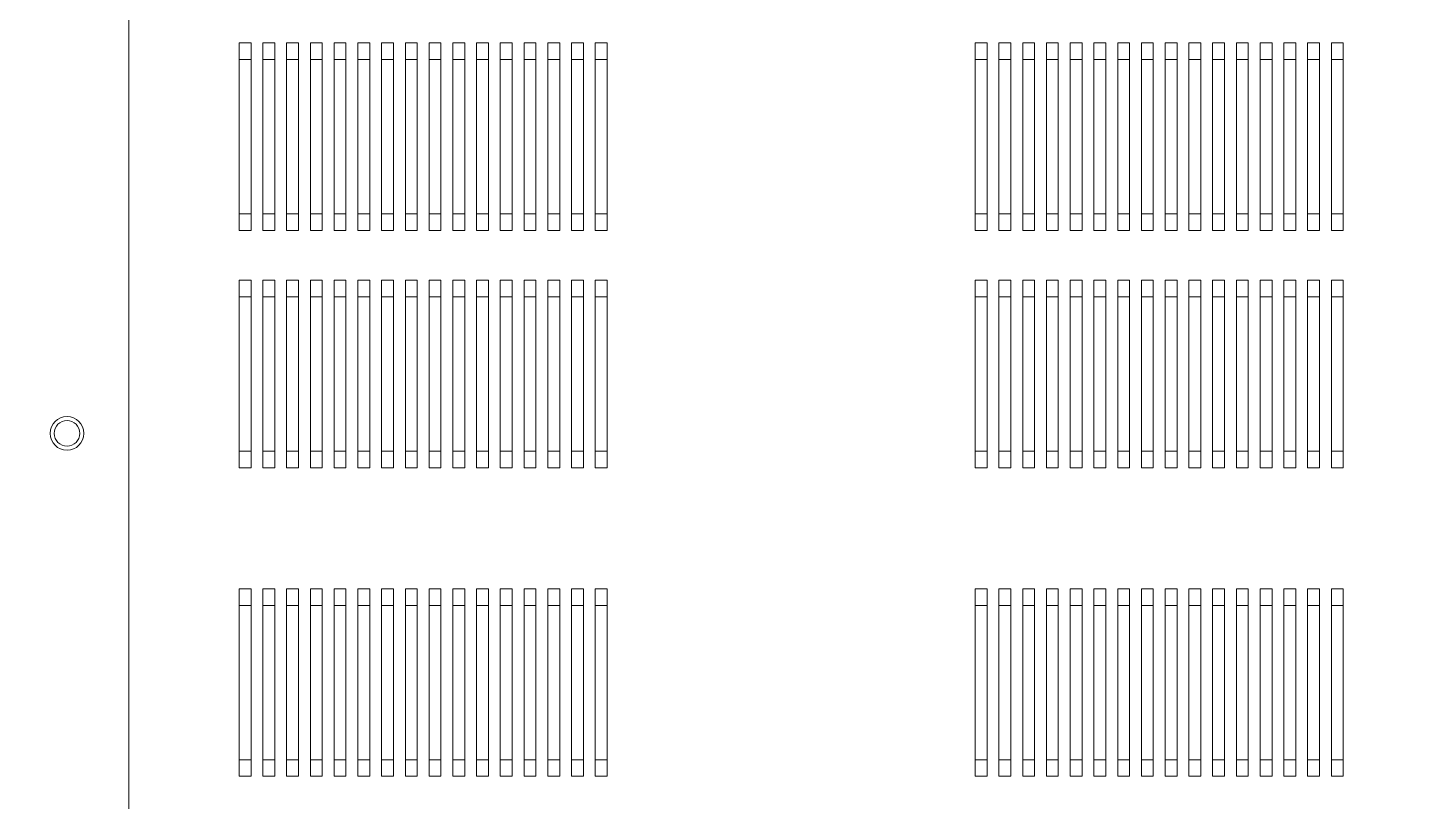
# Model space of a CAD drawing. Extents: x 758840 to 1108724, y -102573 to 143521.
# Drawn here: x 803725.7 to 804017.5, y 71526 to 71689 of the extents above; entities that cross this region are included whole.
import ezdxf
from ezdxf.xclip import XClip

# ---------------------------------------------------------------- set-up
doc = ezdxf.new("R2010")
doc.units = 0
doc.header["$LTSCALE"] = 1000
doc.header["$MEASUREMENT"] = 0
doc.layers.add('02电气-设备', color=255, linetype='Continuous')
doc.layers.add('钢盖板', color=6, linetype='Continuous')

# ---------------------------------------------------------------- blocks, each defined once
blk = doc.blocks.new('低压总进线柜')
at = {"linetype": 'Continuous', "lineweight": 15}
for p, q in [((584, 430.5), (584, 65)), ((328.25, 307.74), (328.25, 311.24)), ((330.75, 311.24), (328.25, 311.24)), ((330.75, 307.74), (330.75, 311.24)), ((333.25, 307.74), (333.25, 311.24)), ((335.75, 311.24), (333.25, 311.24)), ((335.75, 307.74), (335.75, 311.24)), ((338.25, 307.74), (338.25, 311.24)), ((340.75, 311.24), (338.25, 311.24)), ((340.75, 307.74), (340.75, 311.24)), ((343.25, 307.74), (343.25, 311.24)), ((345.75, 311.24), (343.25, 311.24)), ((345.75, 307.74), (345.75, 311.24)), ((348.25, 307.74), (348.25, 311.24)), ((350.75, 311.24), (348.25, 311.24)), ((350.75, 307.74), (350.75, 311.24)), ((353.25, 307.74), (353.25, 311.24)), ((355.75, 311.24), (353.25, 311.24)), ((355.75, 307.74), (355.75, 311.24)), ((358.25, 307.74), (358.25, 311.24)), ((360.75, 311.24), (358.25, 311.24)), ((360.75, 307.74), (360.75, 311.24)), ((363.25, 307.74), (363.25, 311.24)), ((365.75, 311.24), (363.25, 311.24)), ((365.75, 307.74), (365.75, 311.24)), ((370.75, 311.24), (368.25, 311.24)), ((368.25, 307.74), (368.25, 311.24)), ((370.75, 307.74), (370.75, 311.24)), ((375.75, 311.24), (373.25, 311.24)), ((373.25, 307.74), (373.25, 311.24)), ((375.75, 307.74), (375.75, 311.24)), ((380.75, 311.24), (378.25, 311.24)), ((378.25, 307.74), (378.25, 311.24)), ((380.75, 307.74), (380.75, 311.24)), ((385.75, 311.24), (383.25, 311.24)), ((383.25, 307.74), (383.25, 311.24)), ((385.75, 307.74), (385.75, 311.24)), ((390.75, 311.24), (388.25, 311.24)), ((388.25, 307.74), (388.25, 311.24)), ((390.75, 307.74), (390.75, 311.24)), ((395.75, 311.24), (393.25, 311.24)), ((393.25, 307.74), (393.25, 311.24)), ((395.75, 307.74), (395.75, 311.24)), ((400.75, 311.24), (398.25, 311.24)), ((398.25, 307.74), (398.25, 311.24)), ((400.75, 307.74), (400.75, 311.24)), ((405.75, 311.24), (403.25, 311.24)), ((403.25, 307.74), (403.25, 311.24)), ((405.75, 307.74), (405.75, 311.24)), ((485.75, 311.24), (483.25, 311.24)), ((483.25, 307.74), (483.25, 311.24)), ((485.75, 307.74), (485.75, 311.24)), ((490.75, 311.24), (488.25, 311.24)), ((488.25, 307.74), (488.25, 311.24)), ((490.75, 307.74), (490.75, 311.24)), ((495.75, 311.24), (493.25, 311.24)), ((493.25, 307.74), (493.25, 311.24)), ((495.75, 307.74), (495.75, 311.24)), ((500.75, 311.24), (498.25, 311.24)), ((498.25, 307.74), (498.25, 311.24)), ((500.75, 307.74), (500.75, 311.24)), ((505.75, 311.24), (503.25, 311.24)), ((503.25, 307.74), (503.25, 311.24)), ((505.75, 307.74), (505.75, 311.24)), ((510.75, 311.24), (508.25, 311.24)), ((508.25, 307.74), (508.25, 311.24)), ((510.75, 307.74), (510.75, 311.24)), ((515.75, 311.24), (513.25, 311.24)), ((513.25, 307.74), (513.25, 311.24)), ((515.75, 307.74), (515.75, 311.24)), ((520.75, 311.24), (518.25, 311.24)), ((518.25, 307.74), (518.25, 311.24)), ((520.75, 307.74), (520.75, 311.24)), ((525.75, 311.24), (523.25, 311.24)), ((523.25, 307.74), (523.25, 311.24)), ((525.75, 307.74), (525.75, 311.24)), ((530.75, 311.24), (528.25, 311.24)), ((528.25, 307.74), (528.25, 311.24)), ((530.75, 307.74), (530.75, 311.24)), ((535.75, 311.24), (533.25, 311.24)), ((533.25, 307.74), (533.25, 311.24)), ((535.75, 307.74), (535.75, 311.24)), ((540.75, 311.24), (538.25, 311.24)), ((538.25, 307.74), (538.25, 311.24)), ((540.75, 307.74), (540.75, 311.24)), ((545.75, 311.24), (543.25, 311.24)), ((543.25, 307.74), (543.25, 311.24)), ((545.75, 307.74), (545.75, 311.24)), ((550.75, 311.24), (548.25, 311.24)), ((548.25, 307.74), (548.25, 311.24)), ((550.75, 307.74), (550.75, 311.24)), ((555.75, 311.24), (553.25, 311.24)), ((553.25, 307.74), (553.25, 311.24)), ((555.75, 307.74), (555.75, 311.24)), ((560.75, 311.24), (558.25, 311.24)), ((558.25, 307.74), (558.25, 311.24)), ((560.75, 307.74), (560.75, 311.24)), ((330.75, 307.74), (328.25, 307.74)), ((328.25, 275.26), (328.25, 307.74)), ((330.75, 275.26), (330.75, 307.74)), ((335.75, 307.74), (333.25, 307.74)), ((333.25, 275.26), (333.25, 307.74)), ((335.75, 275.26), (335.75, 307.74)), ((340.75, 307.74), (338.25, 307.74)), ((338.25, 275.26), (338.25, 307.74)), ((340.75, 275.26), (340.75, 307.74)), ((345.75, 307.74), (343.25, 307.74)), ((343.25, 275.26), (343.25, 307.74)), ((345.75, 275.26), (345.75, 307.74)), ((350.75, 307.74), (348.25, 307.74)), ((348.25, 275.26), (348.25, 307.74)), ((350.75, 275.26), (350.75, 307.74)), ((355.75, 307.74), (353.25, 307.74)), ((353.25, 275.26), (353.25, 307.74)), ((355.75, 275.26), (355.75, 307.74)), ((360.75, 307.74), (358.25, 307.74)), ((358.25, 275.26), (358.25, 307.74)), ((360.75, 275.26), (360.75, 307.74)), ((365.75, 307.74), (363.25, 307.74)), ((363.25, 275.26), (363.25, 307.74)), ((365.75, 275.26), (365.75, 307.74)), ((370.75, 307.74), (368.25, 307.74)), ((368.25, 275.26), (368.25, 307.74)), ((370.75, 275.26), (370.75, 307.74)), ((375.75, 307.74), (373.25, 307.74)), ((373.25, 275.26), (373.25, 307.74)), ((375.75, 275.26), (375.75, 307.74)), ((380.75, 307.74), (378.25, 307.74)), ((378.25, 275.26), (378.25, 307.74)), ((380.75, 275.26), (380.75, 307.74)), ((385.75, 307.74), (383.25, 307.74)), ((383.25, 275.26), (383.25, 307.74)), ((385.75, 275.26), (385.75, 307.74)), ((390.75, 307.74), (388.25, 307.74)), ((388.25, 275.26), (388.25, 307.74)), ((390.75, 275.26), (390.75, 307.74)), ((395.75, 307.74), (393.25, 307.74)), ((393.25, 275.26), (393.25, 307.74)), ((395.75, 275.26), (395.75, 307.74)), ((400.75, 307.74), (398.25, 307.74)), ((398.25, 275.26), (398.25, 307.74)), ((400.75, 275.26), (400.75, 307.74)), ((405.75, 307.74), (403.25, 307.74)), ((403.25, 275.26), (403.25, 307.74)), ((405.75, 275.26), (405.75, 307.74)), ((485.75, 307.74), (483.25, 307.74)), ((483.25, 275.26), (483.25, 307.74)), ((485.75, 275.26), (485.75, 307.74)), ((490.75, 307.74), (488.25, 307.74)), ((488.25, 275.26), (488.25, 307.74)), ((490.75, 275.26), (490.75, 307.74)), ((495.75, 307.74), (493.25, 307.74)), ((493.25, 275.26), (493.25, 307.74)), ((495.75, 275.26), (495.75, 307.74)), ((500.75, 307.74), (498.25, 307.74)), ((498.25, 275.26), (498.25, 307.74)), ((500.75, 275.26), (500.75, 307.74)), ((505.75, 307.74), (503.25, 307.74)), ((503.25, 275.26), (503.25, 307.74)), ((505.75, 275.26), (505.75, 307.74)), ((510.75, 307.74), (508.25, 307.74)), ((508.25, 275.26), (508.25, 307.74)), ((510.75, 275.26), (510.75, 307.74)), ((515.75, 307.74), (513.25, 307.74)), ((513.25, 275.26), (513.25, 307.74)), ((515.75, 275.26), (515.75, 307.74)), ((520.75, 307.74), (518.25, 307.74)), ((518.25, 275.26), (518.25, 307.74)), ((520.75, 275.26), (520.75, 307.74)), ((525.75, 307.74), (523.25, 307.74)), ((523.25, 275.26), (523.25, 307.74)), ((525.75, 275.26), (525.75, 307.74)), ((530.75, 307.74), (528.25, 307.74)), ((528.25, 275.26), (528.25, 307.74)), ((530.75, 275.26), (530.75, 307.74)), ((535.75, 307.74), (533.25, 307.74)), ((533.25, 275.26), (533.25, 307.74)), ((535.75, 275.26), (535.75, 307.74)), ((540.75, 307.74), (538.25, 307.74)), ((538.25, 275.26), (538.25, 307.74)), ((540.75, 275.26), (540.75, 307.74)), ((545.75, 307.74), (543.25, 307.74)), ((543.25, 275.26), (543.25, 307.74)), ((545.75, 275.26), (545.75, 307.74)), ((550.75, 307.74), (548.25, 307.74)), ((548.25, 275.26), (548.25, 307.74)), ((550.75, 275.26), (550.75, 307.74)), ((555.75, 307.74), (553.25, 307.74)), ((553.25, 275.26), (553.25, 307.74)), ((555.75, 275.26), (555.75, 307.74)), ((560.75, 307.74), (558.25, 307.74)), ((558.25, 275.26), (558.25, 307.74)), ((560.75, 275.26), (560.75, 307.74)), ((330.75, 275.26), (328.25, 275.26)), ((328.25, 271.76), (328.25, 275.26)), ((330.75, 271.76), (330.75, 275.26)), ((335.75, 275.26), (333.25, 275.26)), ((333.25, 271.76), (333.25, 275.26)), ((335.75, 271.76), (335.75, 275.26)), ((340.75, 275.26), (338.25, 275.26)), ((338.25, 271.76), (338.25, 275.26)), ((340.75, 271.76), (340.75, 275.26)), ((345.75, 275.26), (343.25, 275.26)), ((343.25, 271.76), (343.25, 275.26)), ((345.75, 271.76), (345.75, 275.26)), ((350.75, 275.26), (348.25, 275.26)), ((348.25, 271.76), (348.25, 275.26)), ((350.75, 271.76), (350.75, 275.26)), ((355.75, 275.26), (353.25, 275.26)), ((353.25, 271.76), (353.25, 275.26)), ((355.75, 271.76), (355.75, 275.26)), ((360.75, 275.26), (358.25, 275.26)), ((358.25, 271.76), (358.25, 275.26)), ((360.75, 271.76), (360.75, 275.26)), ((365.75, 275.26), (363.25, 275.26)), ((363.25, 271.76), (363.25, 275.26)), ((365.75, 271.76), (365.75, 275.26)), ((370.75, 275.26), (368.25, 275.26)), ((368.25, 271.76), (368.25, 275.26)), ((370.75, 271.76), (370.75, 275.26)), ((375.75, 275.26), (373.25, 275.26)), ((373.25, 271.76), (373.25, 275.26)), ((375.75, 271.76), (375.75, 275.26)), ((380.75, 275.26), (378.25, 275.26)), ((378.25, 271.76), (378.25, 275.26)), ((380.75, 271.76), (380.75, 275.26)), ((385.75, 275.26), (383.25, 275.26)), ((383.25, 271.76), (383.25, 275.26)), ((385.75, 271.76), (385.75, 275.26)), ((390.75, 275.26), (388.25, 275.26)), ((388.25, 271.76), (388.25, 275.26)), ((390.75, 271.76), (390.75, 275.26)), ((395.75, 275.26), (393.25, 275.26)), ((393.25, 271.76), (393.25, 275.26)), ((395.75, 271.76), (395.75, 275.26)), ((400.75, 275.26), (398.25, 275.26)), ((398.25, 271.76), (398.25, 275.26)), ((400.75, 271.76), (400.75, 275.26)), ((405.75, 275.26), (403.25, 275.26)), ((403.25, 271.76), (403.25, 275.26)), ((405.75, 271.76), (405.75, 275.26)), ((485.75, 275.26), (483.25, 275.26)), ((483.25, 271.76), (483.25, 275.26)), ((485.75, 271.76), (485.75, 275.26)), ((490.75, 275.26), (488.25, 275.26)), ((488.25, 271.76), (488.25, 275.26)), ((490.75, 271.76), (490.75, 275.26)), ((495.75, 275.26), (493.25, 275.26)), ((493.25, 271.76), (493.25, 275.26)), ((495.75, 271.76), (495.75, 275.26)), ((500.75, 275.26), (498.25, 275.26)), ((498.25, 271.76), (498.25, 275.26)), ((500.75, 271.76), (500.75, 275.26)), ((505.75, 275.26), (503.25, 275.26)), ((503.25, 271.76), (503.25, 275.26)), ((505.75, 271.76), (505.75, 275.26)), ((510.75, 275.26), (508.25, 275.26)), ((508.25, 271.76), (508.25, 275.26)), ((510.75, 271.76), (510.75, 275.26)), ((515.75, 275.26), (513.25, 275.26)), ((513.25, 271.76), (513.25, 275.26)), ((515.75, 271.76), (515.75, 275.26)), ((520.75, 275.26), (518.25, 275.26)), ((518.25, 271.76), (518.25, 275.26)), ((520.75, 271.76), (520.75, 275.26)), ((525.75, 275.26), (523.25, 275.26)), ((523.25, 271.76), (523.25, 275.26)), ((525.75, 271.76), (525.75, 275.26)), ((530.75, 275.26), (528.25, 275.26)), ((528.25, 271.76), (528.25, 275.26)), ((530.75, 271.76), (530.75, 275.26)), ((535.75, 275.26), (533.25, 275.26)), ((533.25, 271.76), (533.25, 275.26)), ((535.75, 271.76), (535.75, 275.26)), ((540.75, 275.26), (538.25, 275.26)), ((538.25, 271.76), (538.25, 275.26)), ((540.75, 271.76), (540.75, 275.26)), ((545.75, 275.26), (543.25, 275.26)), ((543.25, 271.76), (543.25, 275.26)), ((545.75, 271.76), (545.75, 275.26)), ((550.75, 275.26), (548.25, 275.26)), ((548.25, 271.76), (548.25, 275.26)), ((550.75, 271.76), (550.75, 275.26)), ((555.75, 275.26), (553.25, 275.26)), ((553.25, 271.76), (553.25, 275.26)), ((555.75, 271.76), (555.75, 275.26)), ((560.75, 275.26), (558.25, 275.26)), ((558.25, 271.76), (558.25, 275.26)), ((560.75, 271.76), (560.75, 275.26)), ((328.25, 271.76), (330.75, 271.76)), ((333.25, 271.76), (335.75, 271.76)), ((338.25, 271.76), (340.75, 271.76)), ((343.25, 271.76), (345.75, 271.76)), ((348.25, 271.76), (350.75, 271.76)), ((353.25, 271.76), (355.75, 271.76)), ((358.25, 271.76), (360.75, 271.76)), ((363.25, 271.76), (365.75, 271.76)), ((368.25, 271.76), (370.75, 271.76)), ((373.25, 271.76), (375.75, 271.76)), ((378.25, 271.76), (380.75, 271.76)), ((383.25, 271.76), (385.75, 271.76)), ((388.25, 271.76), (390.75, 271.76)), ((393.25, 271.76), (395.75, 271.76)), ((398.25, 271.76), (400.75, 271.76)), ((403.25, 271.76), (405.75, 271.76)), ((483.25, 271.76), (485.75, 271.76)), ((488.25, 271.76), (490.75, 271.76)), ((493.25, 271.76), (495.75, 271.76)), ((498.25, 271.76), (500.75, 271.76)), ((503.25, 271.76), (505.75, 271.76)), ((508.25, 271.76), (510.75, 271.76)), ((513.25, 271.76), (515.75, 271.76)), ((518.25, 271.76), (520.75, 271.76)), ((523.25, 271.76), (525.75, 271.76)), ((528.25, 271.76), (530.75, 271.76)), ((533.25, 271.76), (535.75, 271.76)), ((538.25, 271.76), (540.75, 271.76)), ((543.25, 271.76), (545.75, 271.76)), ((548.25, 271.76), (550.75, 271.76)), ((553.25, 271.76), (555.75, 271.76)), ((558.25, 271.76), (560.75, 271.76)), ((330.75, 246.24), (328.25, 246.24)), ((328.25, 242.74), (328.25, 246.24)), ((330.75, 242.74), (330.75, 246.24)), ((335.75, 246.24), (333.25, 246.24)), ((333.25, 242.74), (333.25, 246.24)), ((335.75, 242.74), (335.75, 246.24)), ((340.75, 246.24), (338.25, 246.24)), ((338.25, 242.74), (338.25, 246.24)), ((340.75, 242.74), (340.75, 246.24)), ((345.75, 246.24), (343.25, 246.24)), ((343.25, 242.74), (343.25, 246.24)), ((345.75, 242.74), (345.75, 246.24)), ((350.75, 246.24), (348.25, 246.24)), ((348.25, 242.74), (348.25, 246.24)), ((350.75, 242.74), (350.75, 246.24)), ((355.75, 246.24), (353.25, 246.24)), ((353.25, 242.74), (353.25, 246.24)), ((355.75, 242.74), (355.75, 246.24)), ((360.75, 246.24), (358.25, 246.24)), ((358.25, 242.74), (358.25, 246.24)), ((360.75, 242.74), (360.75, 246.24)), ((365.75, 246.24), (363.25, 246.24)), ((363.25, 242.74), (363.25, 246.24)), ((365.75, 242.74), (365.75, 246.24)), ((370.75, 246.24), (368.25, 246.24)), ((368.25, 242.74), (368.25, 246.24)), ((370.75, 242.74), (370.75, 246.24)), ((375.75, 246.24), (373.25, 246.24)), ((373.25, 242.74), (373.25, 246.24)), ((375.75, 242.74), (375.75, 246.24)), ((380.75, 246.24), (378.25, 246.24)), ((378.25, 242.74), (378.25, 246.24)), ((380.75, 242.74), (380.75, 246.24)), ((385.75, 246.24), (383.25, 246.24)), ((383.25, 242.74), (383.25, 246.24)), ((385.75, 242.74), (385.75, 246.24)), ((390.75, 246.24), (388.25, 246.24)), ((388.25, 242.74), (388.25, 246.24)), ((390.75, 242.74), (390.75, 246.24)), ((395.75, 246.24), (393.25, 246.24)), ((393.25, 242.74), (393.25, 246.24)), ((395.75, 242.74), (395.75, 246.24)), ((400.75, 246.24), (398.25, 246.24)), ((398.25, 242.74), (398.25, 246.24)), ((400.75, 242.74), (400.75, 246.24)), ((405.75, 246.24), (403.25, 246.24)), ((403.25, 242.74), (403.25, 246.24)), ((405.75, 242.74), (405.75, 246.24)), ((485.75, 246.24), (483.25, 246.24)), ((483.25, 242.74), (483.25, 246.24)), ((485.75, 242.74), (485.75, 246.24)), ((490.75, 246.24), (488.25, 246.24)), ((488.25, 242.74), (488.25, 246.24)), ((490.75, 242.74), (490.75, 246.24)), ((495.75, 246.24), (493.25, 246.24)), ((493.25, 242.74), (493.25, 246.24)), ((495.75, 242.74), (495.75, 246.24)), ((500.75, 246.24), (498.25, 246.24)), ((498.25, 242.74), (498.25, 246.24)), ((500.75, 242.74), (500.75, 246.24)), ((505.75, 246.24), (503.25, 246.24)), ((503.25, 242.74), (503.25, 246.24)), ((505.75, 242.74), (505.75, 246.24)), ((510.75, 246.24), (508.25, 246.24)), ((508.25, 242.74), (508.25, 246.24)), ((510.75, 242.74), (510.75, 246.24)), ((515.75, 246.24), (513.25, 246.24)), ((513.25, 242.74), (513.25, 246.24)), ((515.75, 242.74), (515.75, 246.24)), ((520.75, 246.24), (518.25, 246.24)), ((518.25, 242.74), (518.25, 246.24)), ((520.75, 242.74), (520.75, 246.24)), ((525.75, 246.24), (523.25, 246.24)), ((523.25, 242.74), (523.25, 246.24)), ((525.75, 242.74), (525.75, 246.24)), ((528.25, 242.74), (528.25, 246.24)), ((530.75, 246.24), (528.25, 246.24)), ((530.75, 242.74), (530.75, 246.24)), ((533.25, 242.74), (533.25, 246.24)), ((535.75, 246.24), (533.25, 246.24)), ((535.75, 242.74), (535.75, 246.24)), ((538.25, 242.74), (538.25, 246.24)), ((540.75, 246.24), (538.25, 246.24)), ((540.75, 242.74), (540.75, 246.24)), ((543.25, 242.74), (543.25, 246.24)), ((545.75, 246.24), (543.25, 246.24)), ((545.75, 242.74), (545.75, 246.24)), ((548.25, 242.74), (548.25, 246.24)), ((550.75, 246.24), (548.25, 246.24)), ((550.75, 242.74), (550.75, 246.24)), ((553.25, 242.74), (553.25, 246.24)), ((555.75, 246.24), (553.25, 246.24)), ((555.75, 242.74), (555.75, 246.24)), ((558.25, 242.74), (558.25, 246.24)), ((560.75, 246.24), (558.25, 246.24)), ((560.75, 242.74), (560.75, 246.24)), ((330.75, 242.74), (328.25, 242.74)), ((328.25, 210.26), (328.25, 242.74)), ((330.75, 210.26), (330.75, 242.74)), ((335.75, 242.74), (333.25, 242.74)), ((333.25, 210.26), (333.25, 242.74)), ((335.75, 210.26), (335.75, 242.74)), ((340.75, 242.74), (338.25, 242.74)), ((338.25, 210.26), (338.25, 242.74)), ((340.75, 210.26), (340.75, 242.74)), ((345.75, 242.74), (343.25, 242.74)), ((343.25, 210.26), (343.25, 242.74)), ((345.75, 210.26), (345.75, 242.74)), ((350.75, 242.74), (348.25, 242.74)), ((348.25, 210.26), (348.25, 242.74)), ((350.75, 210.26), (350.75, 242.74)), ((355.75, 242.74), (353.25, 242.74)), ((353.25, 210.26), (353.25, 242.74)), ((355.75, 210.26), (355.75, 242.74)), ((360.75, 242.74), (358.25, 242.74)), ((358.25, 210.26), (358.25, 242.74)), ((360.75, 210.26), (360.75, 242.74)), ((365.75, 242.74), (363.25, 242.74)), ((363.25, 210.26), (363.25, 242.74)), ((365.75, 210.26), (365.75, 242.74)), ((370.75, 242.74), (368.25, 242.74)), ((368.25, 210.26), (368.25, 242.74)), ((370.75, 210.26), (370.75, 242.74)), ((375.75, 242.74), (373.25, 242.74)), ((373.25, 210.26), (373.25, 242.74)), ((375.75, 210.26), (375.75, 242.74)), ((380.75, 242.74), (378.25, 242.74)), ((378.25, 210.26), (378.25, 242.74)), ((380.75, 210.26), (380.75, 242.74)), ((385.75, 242.74), (383.25, 242.74)), ((383.25, 210.26), (383.25, 242.74)), ((385.75, 210.26), (385.75, 242.74)), ((390.75, 242.74), (388.25, 242.74)), ((388.25, 210.26), (388.25, 242.74)), ((390.75, 210.26), (390.75, 242.74)), ((395.75, 242.74), (393.25, 242.74)), ((393.25, 210.26), (393.25, 242.74)), ((395.75, 210.26), (395.75, 242.74)), ((400.75, 242.74), (398.25, 242.74)), ((398.25, 210.26), (398.25, 242.74)), ((400.75, 210.26), (400.75, 242.74)), ((405.75, 242.74), (403.25, 242.74)), ((403.25, 210.26), (403.25, 242.74)), ((405.75, 210.26), (405.75, 242.74)), ((485.75, 242.74), (483.25, 242.74)), ((483.25, 210.26), (483.25, 242.74)), ((485.75, 210.26), (485.75, 242.74)), ((490.75, 242.74), (488.25, 242.74)), ((488.25, 210.26), (488.25, 242.74)), ((490.75, 210.26), (490.75, 242.74)), ((495.75, 242.74), (493.25, 242.74)), ((493.25, 210.26), (493.25, 242.74)), ((495.75, 210.26), (495.75, 242.74)), ((500.75, 242.74), (498.25, 242.74)), ((498.25, 210.26), (498.25, 242.74)), ((500.75, 210.26), (500.75, 242.74)), ((505.75, 242.74), (503.25, 242.74)), ((503.25, 210.26), (503.25, 242.74)), ((505.75, 210.26), (505.75, 242.74)), ((510.75, 242.74), (508.25, 242.74)), ((508.25, 210.26), (508.25, 242.74)), ((510.75, 210.26), (510.75, 242.74)), ((515.75, 242.74), (513.25, 242.74)), ((513.25, 210.26), (513.25, 242.74)), ((515.75, 210.26), (515.75, 242.74)), ((520.75, 242.74), (518.25, 242.74)), ((518.25, 210.26), (518.25, 242.74)), ((520.75, 210.26), (520.75, 242.74)), ((525.75, 242.74), (523.25, 242.74)), ((523.25, 210.26), (523.25, 242.74)), ((525.75, 210.26), (525.75, 242.74)), ((530.75, 242.74), (528.25, 242.74)), ((528.25, 210.26), (528.25, 242.74)), ((530.75, 210.26), (530.75, 242.74)), ((535.75, 242.74), (533.25, 242.74)), ((533.25, 210.26), (533.25, 242.74)), ((535.75, 210.26), (535.75, 242.74)), ((540.75, 242.74), (538.25, 242.74)), ((538.25, 210.26), (538.25, 242.74)), ((540.75, 210.26), (540.75, 242.74)), ((545.75, 242.74), (543.25, 242.74)), ((543.25, 210.26), (543.25, 242.74)), ((545.75, 210.26), (545.75, 242.74)), ((550.75, 242.74), (548.25, 242.74)), ((548.25, 210.26), (548.25, 242.74)), ((550.75, 210.26), (550.75, 242.74)), ((555.75, 242.74), (553.25, 242.74)), ((553.25, 210.26), (553.25, 242.74)), ((555.75, 210.26), (555.75, 242.74)), ((560.75, 242.74), (558.25, 242.74)), ((558.25, 210.26), (558.25, 242.74)), ((560.75, 210.26), (560.75, 242.74)), ((330.75, 210.26), (328.25, 210.26)), ((328.25, 206.76), (328.25, 210.26)), ((330.75, 206.76), (330.75, 210.26)), ((335.75, 210.26), (333.25, 210.26)), ((333.25, 206.76), (333.25, 210.26)), ((335.75, 206.76), (335.75, 210.26)), ((340.75, 210.26), (338.25, 210.26)), ((338.25, 206.76), (338.25, 210.26)), ((340.75, 206.76), (340.75, 210.26)), ((345.75, 210.26), (343.25, 210.26)), ((343.25, 206.76), (343.25, 210.26)), ((345.75, 206.76), (345.75, 210.26)), ((350.75, 210.26), (348.25, 210.26)), ((348.25, 206.76), (348.25, 210.26)), ((350.75, 206.76), (350.75, 210.26)), ((355.75, 210.26), (353.25, 210.26)), ((353.25, 206.76), (353.25, 210.26)), ((355.75, 206.76), (355.75, 210.26)), ((360.75, 210.26), (358.25, 210.26)), ((358.25, 206.76), (358.25, 210.26)), ((360.75, 206.76), (360.75, 210.26)), ((365.75, 210.26), (363.25, 210.26)), ((363.25, 206.76), (363.25, 210.26)), ((365.75, 206.76), (365.75, 210.26)), ((370.75, 210.26), (368.25, 210.26)), ((368.25, 206.76), (368.25, 210.26)), ((370.75, 206.76), (370.75, 210.26)), ((375.75, 210.26), (373.25, 210.26)), ((373.25, 206.76), (373.25, 210.26)), ((375.75, 206.76), (375.75, 210.26)), ((380.75, 210.26), (378.25, 210.26)), ((378.25, 206.76), (378.25, 210.26)), ((380.75, 206.76), (380.75, 210.26)), ((385.75, 210.26), (383.25, 210.26)), ((383.25, 206.76), (383.25, 210.26)), ((385.75, 206.76), (385.75, 210.26)), ((390.75, 210.26), (388.25, 210.26)), ((388.25, 206.76), (388.25, 210.26)), ((390.75, 206.76), (390.75, 210.26)), ((395.75, 210.26), (393.25, 210.26)), ((393.25, 206.76), (393.25, 210.26)), ((395.75, 206.76), (395.75, 210.26)), ((400.75, 210.26), (398.25, 210.26)), ((398.25, 206.76), (398.25, 210.26)), ((400.75, 206.76), (400.75, 210.26)), ((405.75, 210.26), (403.25, 210.26)), ((403.25, 206.76), (403.25, 210.26)), ((405.75, 206.76), (405.75, 210.26)), ((485.75, 210.26), (483.25, 210.26)), ((483.25, 206.76), (483.25, 210.26)), ((485.75, 206.76), (485.75, 210.26)), ((490.75, 210.26), (488.25, 210.26)), ((488.25, 206.76), (488.25, 210.26)), ((490.75, 206.76), (490.75, 210.26)), ((495.75, 210.26), (493.25, 210.26)), ((493.25, 206.76), (493.25, 210.26)), ((495.75, 206.76), (495.75, 210.26)), ((500.75, 210.26), (498.25, 210.26)), ((498.25, 206.76), (498.25, 210.26)), ((500.75, 206.76), (500.75, 210.26)), ((505.75, 210.26), (503.25, 210.26)), ((503.25, 206.76), (503.25, 210.26)), ((505.75, 206.76), (505.75, 210.26)), ((510.75, 210.26), (508.25, 210.26)), ((508.25, 206.76), (508.25, 210.26)), ((510.75, 206.76), (510.75, 210.26)), ((515.75, 210.26), (513.25, 210.26)), ((513.25, 206.76), (513.25, 210.26)), ((515.75, 206.76), (515.75, 210.26)), ((520.75, 210.26), (518.25, 210.26)), ((518.25, 206.76), (518.25, 210.26)), ((520.75, 206.76), (520.75, 210.26)), ((525.75, 210.26), (523.25, 210.26)), ((523.25, 206.76), (523.25, 210.26)), ((525.75, 206.76), (525.75, 210.26)), ((530.75, 210.26), (528.25, 210.26)), ((528.25, 206.76), (528.25, 210.26)), ((530.75, 206.76), (530.75, 210.26)), ((535.75, 210.26), (533.25, 210.26)), ((533.25, 206.76), (533.25, 210.26)), ((535.75, 206.76), (535.75, 210.26)), ((540.75, 210.26), (538.25, 210.26)), ((538.25, 206.76), (538.25, 210.26)), ((540.75, 206.76), (540.75, 210.26)), ((545.75, 210.26), (543.25, 210.26)), ((543.25, 206.76), (543.25, 210.26)), ((545.75, 206.76), (545.75, 210.26)), ((550.75, 210.26), (548.25, 210.26)), ((548.25, 206.76), (548.25, 210.26)), ((550.75, 206.76), (550.75, 210.26)), ((555.75, 210.26), (553.25, 210.26)), ((553.25, 206.76), (553.25, 210.26)), ((555.75, 206.76), (555.75, 210.26)), ((560.75, 210.26), (558.25, 210.26)), ((558.25, 206.76), (558.25, 210.26)), ((560.75, 206.76), (560.75, 210.26)), ((328.25, 206.76), (330.75, 206.76)), ((333.25, 206.76), (335.75, 206.76)), ((338.25, 206.76), (340.75, 206.76)), ((343.25, 206.76), (345.75, 206.76)), ((348.25, 206.76), (350.75, 206.76)), ((353.25, 206.76), (355.75, 206.76)), ((358.25, 206.76), (360.75, 206.76)), ((363.25, 206.76), (365.75, 206.76)), ((368.25, 206.76), (370.75, 206.76)), ((373.25, 206.76), (375.75, 206.76)), ((378.25, 206.76), (380.75, 206.76)), ((383.25, 206.76), (385.75, 206.76)), ((388.25, 206.76), (390.75, 206.76)), ((393.25, 206.76), (395.75, 206.76)), ((398.25, 206.76), (400.75, 206.76)), ((403.25, 206.76), (405.75, 206.76)), ((483.25, 206.76), (485.75, 206.76)), ((488.25, 206.76), (490.75, 206.76)), ((493.25, 206.76), (495.75, 206.76)), ((498.25, 206.76), (500.75, 206.76)), ((503.25, 206.76), (505.75, 206.76)), ((508.25, 206.76), (510.75, 206.76)), ((513.25, 206.76), (515.75, 206.76)), ((518.25, 206.76), (520.75, 206.76)), ((523.25, 206.76), (525.75, 206.76)), ((528.25, 206.76), (530.75, 206.76)), ((533.25, 206.76), (535.75, 206.76)), ((538.25, 206.76), (540.75, 206.76)), ((543.25, 206.76), (545.75, 206.76)), ((548.25, 206.76), (550.75, 206.76)), ((553.25, 206.76), (555.75, 206.76)), ((558.25, 206.76), (560.75, 206.76)), ((330.75, 196.24), (328.25, 196.24)), ((328.25, 192.74), (328.25, 196.24)), ((330.75, 192.74), (330.75, 196.24)), ((335.75, 196.24), (333.25, 196.24)), ((333.25, 192.74), (333.25, 196.24)), ((335.75, 192.74), (335.75, 196.24)), ((340.75, 196.24), (338.25, 196.24)), ((338.25, 192.74), (338.25, 196.24)), ((340.75, 192.74), (340.75, 196.24)), ((345.75, 196.24), (343.25, 196.24)), ((343.25, 192.74), (343.25, 196.24)), ((345.75, 192.74), (345.75, 196.24)), ((350.75, 196.24), (348.25, 196.24)), ((348.25, 192.74), (348.25, 196.24)), ((350.75, 192.74), (350.75, 196.24)), ((355.75, 196.24), (353.25, 196.24)), ((353.25, 192.74), (353.25, 196.24)), ((355.75, 192.74), (355.75, 196.24)), ((360.75, 196.24), (358.25, 196.24)), ((358.25, 192.74), (358.25, 196.24)), ((360.75, 192.74), (360.75, 196.24)), ((365.75, 196.24), (363.25, 196.24)), ((363.25, 192.74), (363.25, 196.24)), ((365.75, 192.74), (365.75, 196.24)), ((370.75, 196.24), (368.25, 196.24)), ((368.25, 192.74), (368.25, 196.24)), ((370.75, 192.74), (370.75, 196.24)), ((375.75, 196.24), (373.25, 196.24)), ((373.25, 192.74), (373.25, 196.24)), ((375.75, 192.74), (375.75, 196.24)), ((380.75, 196.24), (378.25, 196.24)), ((378.25, 192.74), (378.25, 196.24)), ((380.75, 192.74), (380.75, 196.24)), ((385.75, 196.24), (383.25, 196.24)), ((383.25, 192.74), (383.25, 196.24)), ((385.75, 192.74), (385.75, 196.24)), ((390.75, 196.24), (388.25, 196.24)), ((388.25, 192.74), (388.25, 196.24)), ((390.75, 192.74), (390.75, 196.24)), ((395.75, 196.24), (393.25, 196.24)), ((393.25, 192.74), (393.25, 196.24)), ((395.75, 192.74), (395.75, 196.24)), ((400.75, 196.24), (398.25, 196.24)), ((398.25, 192.74), (398.25, 196.24)), ((400.75, 192.74), (400.75, 196.24)), ((405.75, 196.24), (403.25, 196.24)), ((403.25, 192.74), (403.25, 196.24)), ((405.75, 192.74), (405.75, 196.24)), ((485.75, 196.24), (483.25, 196.24)), ((483.25, 192.74), (483.25, 196.24)), ((485.75, 192.74), (485.75, 196.24)), ((490.75, 196.24), (488.25, 196.24)), ((488.25, 192.74), (488.25, 196.24)), ((490.75, 192.74), (490.75, 196.24)), ((495.75, 196.24), (493.25, 196.24)), ((493.25, 192.74), (493.25, 196.24)), ((495.75, 192.74), (495.75, 196.24)), ((500.75, 196.24), (498.25, 196.24)), ((498.25, 192.74), (498.25, 196.24)), ((500.75, 192.74), (500.75, 196.24)), ((505.75, 196.24), (503.25, 196.24)), ((503.25, 192.74), (503.25, 196.24)), ((505.75, 192.74), (505.75, 196.24)), ((510.75, 196.24), (508.25, 196.24)), ((508.25, 192.74), (508.25, 196.24)), ((510.75, 192.74), (510.75, 196.24)), ((515.75, 196.24), (513.25, 196.24)), ((513.25, 192.74), (513.25, 196.24)), ((515.75, 192.74), (515.75, 196.24)), ((520.75, 196.24), (518.25, 196.24)), ((518.25, 192.74), (518.25, 196.24)), ((520.75, 192.74), (520.75, 196.24)), ((525.75, 196.24), (523.25, 196.24)), ((523.25, 192.74), (523.25, 196.24)), ((525.75, 192.74), (525.75, 196.24)), ((530.75, 196.24), (528.25, 196.24)), ((528.25, 192.74), (528.25, 196.24)), ((530.75, 192.74), (530.75, 196.24)), ((535.75, 196.24), (533.25, 196.24)), ((533.25, 192.74), (533.25, 196.24)), ((535.75, 192.74), (535.75, 196.24)), ((540.75, 196.24), (538.25, 196.24)), ((538.25, 192.74), (538.25, 196.24)), ((540.75, 192.74), (540.75, 196.24)), ((545.75, 196.24), (543.25, 196.24)), ((543.25, 192.74), (543.25, 196.24)), ((545.75, 192.74), (545.75, 196.24)), ((550.75, 196.24), (548.25, 196.24)), ((548.25, 192.74), (548.25, 196.24)), ((550.75, 192.74), (550.75, 196.24)), ((555.75, 196.24), (553.25, 196.24)), ((553.25, 192.74), (553.25, 196.24)), ((555.75, 192.74), (555.75, 196.24)), ((560.75, 196.24), (558.25, 196.24)), ((558.25, 192.74), (558.25, 196.24)), ((560.75, 192.74), (560.75, 196.24)), ((330.75, 192.74), (328.25, 192.74)), ((328.25, 160.26), (328.25, 192.74)), ((330.75, 160.26), (330.75, 192.74)), ((335.75, 192.74), (333.25, 192.74)), ((333.25, 160.26), (333.25, 192.74)), ((335.75, 160.26), (335.75, 192.74)), ((340.75, 192.74), (338.25, 192.74)), ((338.25, 160.26), (338.25, 192.74)), ((340.75, 160.26), (340.75, 192.74)), ((345.75, 192.74), (343.25, 192.74)), ((343.25, 160.26), (343.25, 192.74)), ((345.75, 160.26), (345.75, 192.74)), ((350.75, 192.74), (348.25, 192.74)), ((348.25, 160.26), (348.25, 192.74)), ((350.75, 160.26), (350.75, 192.74)), ((355.75, 192.74), (353.25, 192.74)), ((353.25, 160.26), (353.25, 192.74)), ((355.75, 160.26), (355.75, 192.74)), ((360.75, 192.74), (358.25, 192.74)), ((358.25, 160.26), (358.25, 192.74)), ((360.75, 160.26), (360.75, 192.74)), ((365.75, 192.74), (363.25, 192.74)), ((363.25, 160.26), (363.25, 192.74)), ((365.75, 160.26), (365.75, 192.74)), ((370.75, 192.74), (368.25, 192.74)), ((368.25, 160.26), (368.25, 192.74)), ((370.75, 160.26), (370.75, 192.74)), ((375.75, 192.74), (373.25, 192.74)), ((373.25, 160.26), (373.25, 192.74)), ((375.75, 160.26), (375.75, 192.74)), ((380.75, 192.74), (378.25, 192.74)), ((378.25, 160.26), (378.25, 192.74)), ((380.75, 160.26), (380.75, 192.74)), ((385.75, 192.74), (383.25, 192.74)), ((383.25, 160.26), (383.25, 192.74)), ((385.75, 160.26), (385.75, 192.74)), ((390.75, 192.74), (388.25, 192.74)), ((388.25, 160.26), (388.25, 192.74)), ((390.75, 160.26), (390.75, 192.74)), ((395.75, 192.74), (393.25, 192.74)), ((393.25, 160.26), (393.25, 192.74)), ((395.75, 160.26), (395.75, 192.74)), ((400.75, 192.74), (398.25, 192.74)), ((398.25, 160.26), (398.25, 192.74)), ((400.75, 160.26), (400.75, 192.74)), ((405.75, 192.74), (403.25, 192.74)), ((403.25, 160.26), (403.25, 192.74)), ((405.75, 160.26), (405.75, 192.74)), ((485.75, 192.74), (483.25, 192.74)), ((483.25, 160.26), (483.25, 192.74)), ((485.75, 160.26), (485.75, 192.74)), ((490.75, 192.74), (488.25, 192.74)), ((488.25, 160.26), (488.25, 192.74)), ((490.75, 160.26), (490.75, 192.74)), ((495.75, 192.74), (493.25, 192.74)), ((493.25, 160.26), (493.25, 192.74)), ((495.75, 160.26), (495.75, 192.74)), ((500.75, 192.74), (498.25, 192.74)), ((498.25, 160.26), (498.25, 192.74)), ((500.75, 160.26), (500.75, 192.74)), ((505.75, 192.74), (503.25, 192.74)), ((503.25, 160.26), (503.25, 192.74)), ((505.75, 160.26), (505.75, 192.74)), ((510.75, 192.74), (508.25, 192.74)), ((508.25, 160.26), (508.25, 192.74)), ((510.75, 160.26), (510.75, 192.74)), ((515.75, 192.74), (513.25, 192.74)), ((513.25, 160.26), (513.25, 192.74)), ((515.75, 160.26), (515.75, 192.74)), ((520.75, 192.74), (518.25, 192.74)), ((518.25, 160.26), (518.25, 192.74)), ((520.75, 160.26), (520.75, 192.74)), ((525.75, 192.74), (523.25, 192.74)), ((523.25, 160.26), (523.25, 192.74)), ((525.75, 160.26), (525.75, 192.74)), ((530.75, 192.74), (528.25, 192.74)), ((528.25, 160.26), (528.25, 192.74)), ((530.75, 160.26), (530.75, 192.74)), ((535.75, 192.74), (533.25, 192.74)), ((533.25, 160.26), (533.25, 192.74)), ((535.75, 160.26), (535.75, 192.74)), ((540.75, 192.74), (538.25, 192.74)), ((538.25, 160.26), (538.25, 192.74)), ((540.75, 160.26), (540.75, 192.74)), ((545.75, 192.74), (543.25, 192.74)), ((543.25, 160.26), (543.25, 192.74)), ((545.75, 160.26), (545.75, 192.74)), ((550.75, 192.74), (548.25, 192.74)), ((548.25, 160.26), (548.25, 192.74)), ((550.75, 160.26), (550.75, 192.74)), ((555.75, 192.74), (553.25, 192.74)), ((553.25, 160.26), (553.25, 192.74)), ((555.75, 160.26), (555.75, 192.74)), ((560.75, 192.74), (558.25, 192.74)), ((558.25, 160.26), (558.25, 192.74)), ((560.75, 160.26), (560.75, 192.74)), ((330.75, 160.26), (328.25, 160.26)), ((328.25, 156.76), (328.25, 160.26)), ((330.75, 156.76), (330.75, 160.26)), ((335.75, 160.26), (333.25, 160.26)), ((333.25, 156.76), (333.25, 160.26)), ((335.75, 156.76), (335.75, 160.26)), ((340.75, 160.26), (338.25, 160.26)), ((338.25, 156.76), (338.25, 160.26)), ((340.75, 156.76), (340.75, 160.26)), ((345.75, 160.26), (343.25, 160.26)), ((343.25, 156.76), (343.25, 160.26)), ((345.75, 156.76), (345.75, 160.26)), ((350.75, 160.26), (348.25, 160.26)), ((348.25, 156.76), (348.25, 160.26)), ((350.75, 156.76), (350.75, 160.26)), ((355.75, 160.26), (353.25, 160.26)), ((353.25, 156.76), (353.25, 160.26)), ((355.75, 156.76), (355.75, 160.26)), ((360.75, 160.26), (358.25, 160.26)), ((358.25, 156.76), (358.25, 160.26)), ((360.75, 156.76), (360.75, 160.26)), ((365.75, 160.26), (363.25, 160.26)), ((363.25, 156.76), (363.25, 160.26)), ((365.75, 156.76), (365.75, 160.26)), ((370.75, 160.26), (368.25, 160.26)), ((368.25, 156.76), (368.25, 160.26)), ((370.75, 156.76), (370.75, 160.26)), ((375.75, 160.26), (373.25, 160.26)), ((373.25, 156.76), (373.25, 160.26)), ((375.75, 156.76), (375.75, 160.26)), ((380.75, 160.26), (378.25, 160.26)), ((378.25, 156.76), (378.25, 160.26)), ((380.75, 156.76), (380.75, 160.26)), ((385.75, 160.26), (383.25, 160.26)), ((383.25, 156.76), (383.25, 160.26)), ((385.75, 156.76), (385.75, 160.26)), ((390.75, 160.26), (388.25, 160.26)), ((388.25, 156.76), (388.25, 160.26)), ((390.75, 156.76), (390.75, 160.26)), ((395.75, 160.26), (393.25, 160.26)), ((393.25, 156.76), (393.25, 160.26)), ((395.75, 156.76), (395.75, 160.26)), ((400.75, 160.26), (398.25, 160.26)), ((398.25, 156.76), (398.25, 160.26)), ((400.75, 156.76), (400.75, 160.26)), ((405.75, 160.26), (403.25, 160.26)), ((403.25, 156.76), (403.25, 160.26)), ((405.75, 156.76), (405.75, 160.26)), ((485.75, 160.26), (483.25, 160.26)), ((483.25, 156.76), (483.25, 160.26)), ((485.75, 156.76), (485.75, 160.26)), ((490.75, 160.26), (488.25, 160.26)), ((488.25, 156.76), (488.25, 160.26)), ((490.75, 156.76), (490.75, 160.26)), ((495.75, 160.26), (493.25, 160.26)), ((493.25, 156.76), (493.25, 160.26)), ((495.75, 156.76), (495.75, 160.26)), ((500.75, 160.26), (498.25, 160.26)), ((498.25, 156.76), (498.25, 160.26)), ((500.75, 156.76), (500.75, 160.26)), ((505.75, 160.26), (503.25, 160.26)), ((503.25, 156.76), (503.25, 160.26)), ((505.75, 156.76), (505.75, 160.26)), ((510.75, 160.26), (508.25, 160.26)), ((508.25, 156.76), (508.25, 160.26)), ((510.75, 156.76), (510.75, 160.26)), ((515.75, 160.26), (513.25, 160.26)), ((513.25, 156.76), (513.25, 160.26)), ((515.75, 156.76), (515.75, 160.26)), ((520.75, 160.26), (518.25, 160.26)), ((518.25, 156.76), (518.25, 160.26)), ((520.75, 156.76), (520.75, 160.26)), ((525.75, 160.26), (523.25, 160.26)), ((523.25, 156.76), (523.25, 160.26)), ((525.75, 156.76), (525.75, 160.26)), ((530.75, 160.26), (528.25, 160.26)), ((528.25, 156.76), (528.25, 160.26)), ((530.75, 156.76), (530.75, 160.26)), ((535.75, 160.26), (533.25, 160.26)), ((533.25, 156.76), (533.25, 160.26)), ((535.75, 156.76), (535.75, 160.26)), ((540.75, 160.26), (538.25, 160.26)), ((538.25, 156.76), (538.25, 160.26)), ((540.75, 156.76), (540.75, 160.26)), ((545.75, 160.26), (543.25, 160.26)), ((543.25, 156.76), (543.25, 160.26)), ((545.75, 156.76), (545.75, 160.26)), ((550.75, 160.26), (548.25, 160.26)), ((548.25, 156.76), (548.25, 160.26)), ((550.75, 156.76), (550.75, 160.26)), ((555.75, 160.26), (553.25, 160.26)), ((553.25, 156.76), (553.25, 160.26)), ((555.75, 156.76), (555.75, 160.26)), ((560.75, 160.26), (558.25, 160.26)), ((558.25, 156.76), (558.25, 160.26)), ((560.75, 156.76), (560.75, 160.26)), ((328.25, 156.76), (330.75, 156.76)), ((333.25, 156.76), (335.75, 156.76)), ((338.25, 156.76), (340.75, 156.76)), ((343.25, 156.76), (345.75, 156.76)), ((348.25, 156.76), (350.75, 156.76)), ((353.25, 156.76), (355.75, 156.76)), ((358.25, 156.76), (360.75, 156.76)), ((363.25, 156.76), (365.75, 156.76)), ((368.25, 156.76), (370.75, 156.76)), ((373.25, 156.76), (375.75, 156.76)), ((378.25, 156.76), (380.75, 156.76)), ((383.25, 156.76), (385.75, 156.76)), ((388.25, 156.76), (390.75, 156.76)), ((393.25, 156.76), (395.75, 156.76)), ((398.25, 156.76), (400.75, 156.76)), ((403.25, 156.76), (405.75, 156.76)), ((483.25, 156.76), (485.75, 156.76)), ((488.25, 156.76), (490.75, 156.76)), ((493.25, 156.76), (495.75, 156.76)), ((498.25, 156.76), (500.75, 156.76)), ((503.25, 156.76), (505.75, 156.76)), ((508.25, 156.76), (510.75, 156.76)), ((513.25, 156.76), (515.75, 156.76)), ((518.25, 156.76), (520.75, 156.76)), ((523.25, 156.76), (525.75, 156.76)), ((528.25, 156.76), (530.75, 156.76)), ((533.25, 156.76), (535.75, 156.76)), ((538.25, 156.76), (540.75, 156.76)), ((543.25, 156.76), (545.75, 156.76)), ((548.25, 156.76), (550.75, 156.76)), ((553.25, 156.76), (555.75, 156.76)), ((558.25, 156.76), (560.75, 156.76))]:
    blk.add_line(p, q, dxfattribs=at)
for radius in [3.55, 2.7]:
    blk.add_circle((597, 239), radius, dxfattribs=at)
blk = doc.blocks.new('BD4-PAL0101-LVPM-01')
at = {"layer": '02电气-设备', "color": 5, "ltscale": 5, "rotation": 180}
blk.add_blockref('低压总进线柜', (8318306.06, -4137501.09), dxfattribs=at)
blk = doc.blocks.new('A$C675A25EF')
at = {"layer": '钢盖板'}
h = blk.add_hatch(dxfattribs=at)
h.set_pattern_fill('ANSI31', color=8, scale=500)
h.set_pattern_definition([(45, (0, 0), (-561.266, 561.266), [])])
edge = h.paths.add_edge_path()
edge.add_line((17031.33, -23542.03), (-335.1, -23542.03))
edge.add_line((-335.1, -23542.03), (-335.1, -32435.91))
edge.add_line((-335.1, -32435.91), (364.9, -32435.91))
edge.add_line((364.9, -32435.91), (364.9, -24242.03))
edge.add_line((364.9, -24242.03), (17031.33, -24242.03))

msp = doc.modelspace()

# ---------------------------------------------------------------- block references
at = {"layer": '02电气-设备'}
msp.add_blockref('BD4-PAL0101-LVPM-01', (-7513975.04, 4209343.63), dxfattribs=at)
at = {"layer": '钢盖板', "color": 8}
ref = msp.add_blockref('A$C675A25EF', (789811.69, 45785.61), dxfattribs=dict(at, xscale=-1, rotation=180))
XClip(ref).set_block_clipping_path([(-928.670863559, -70942.9526504109), (122721.3291515426, 2298.0898296545)])

doc.saveas('drawing.dxf')
